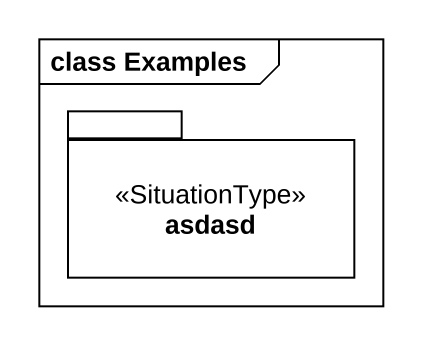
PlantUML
@startuml
mainframe class Examples
package asdasd <<SituationType>> {
}
@enduml
